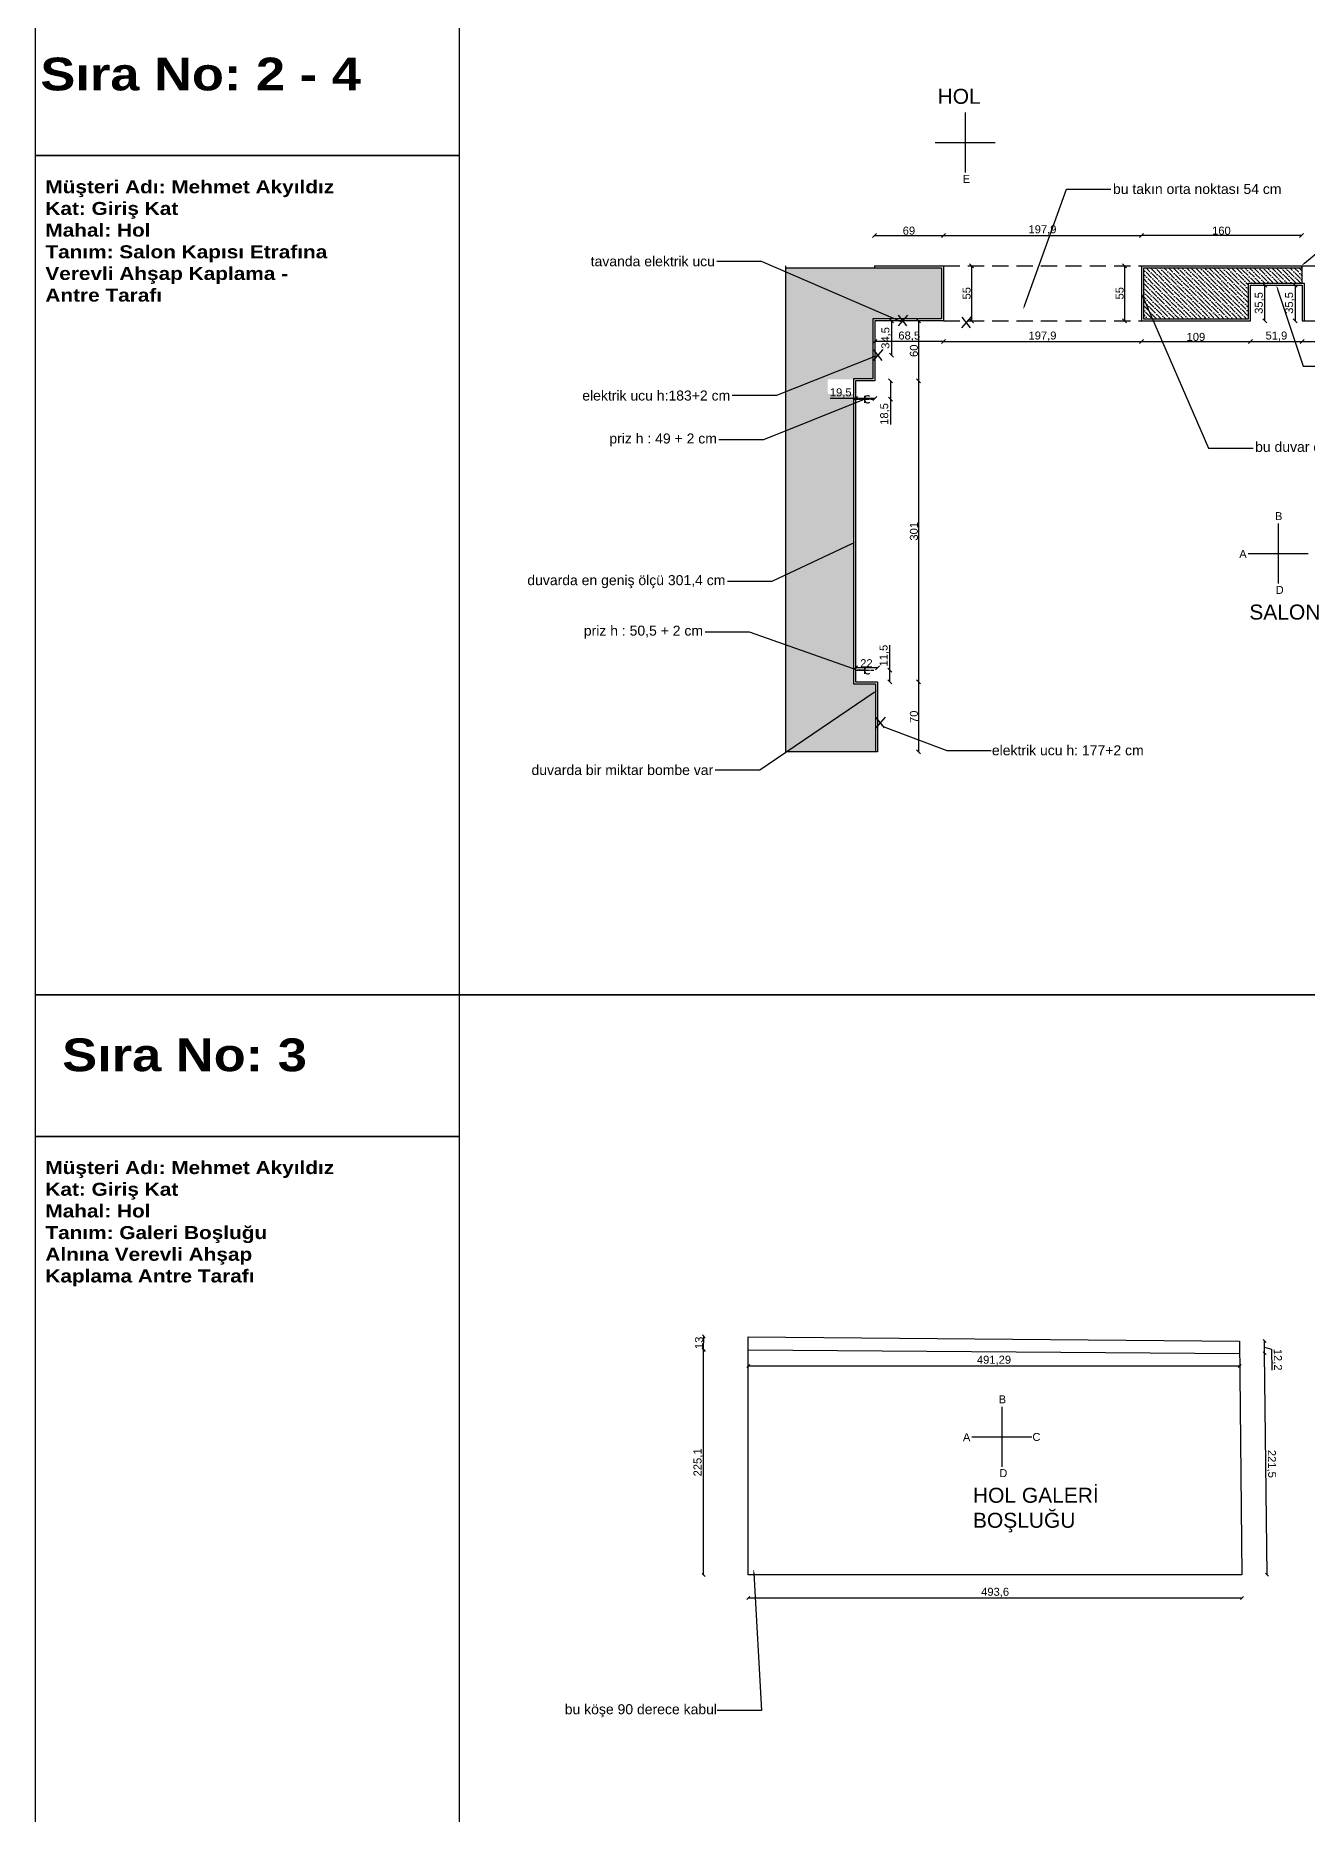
# Model space of a CAD drawing. Header units: millimetres. Extents: x -1860 to 15304, y 307 to 22353.
# Drawn here: x 3092 to 4364, y 18120 to 19899 of the extents above; entities that cross this region are included whole.
import ezdxf
from ezdxf import colors
from ezdxf.entities.mleader import LeaderData, LeaderLine
from ezdxf.math import Vec2, Vec3

# ---------------------------------------------------------------- set-up
doc = ezdxf.new("R2010")
doc.units = ezdxf.units.MM
doc.linetypes.add('( Hidden )', pattern=[0.375, 0.25, -0.125])
doc.linetypes.add('CENTER', pattern=[50.8, 31.75, -6.35, 6.35, -6.35])
doc.layers.add('0_Toner_Axis', color=8, linetype='CENTER')
doc.layers.add('5_Toner_Electrical', color=133, linetype='Continuous')
doc.layers.add('çerçeve', color=40, linetype='Continuous', lineweight=40)
doc.styles.get("Standard").update_dxf_attribs({"font": 'arial.ttf'})
doc.dimstyles.new('ISO-25', dxfattribs={"dimtxt": 8, "dimasz": 3, "dimexe": 1.25, "dimexo": 0.625, "dimtad": 1, "dimtxsty": 'Standard', "dimblk": 'OBLIQUE', "dimcen": 2.5, "dimse1": 1, "dimse2": 1, "dimadec": 0, "dimazin": 0, "dimtfac": 1, "dimtmove": 0, "dimatfit": 3, "dimldrblk": 'OBLIQUE', "dimfxl": 1, "dimarcsym": 0})

# ---------------------------------------------------------------- blocks, each defined once
blk = doc.blocks.new('_Oblique')
at = {"color": 0, "linetype": 'ByBlock', "lineweight": -2}
blk.add_line((-0.5, -0.5), (0.5, 0.5), dxfattribs=at)
blk = doc.blocks.new('*D260')
at = {"color": 0, "lineweight": -2, "transparency": 16777216}
blk.add_line((4298.3, 18336.6), (3804.7, 18336.6), dxfattribs=at)
at = {"layer": 'Defpoints', "color": 0, "transparency": 16777216}
for p in [(3804.7, 18359.6), (4298.3, 18359.6), (3804.7, 18336.6)]:
    blk.add_point(p, dxfattribs=at)
at = {"color": 0, "lineweight": -2, "transparency": 16777216, "xscale": 3, "yscale": 3, "zscale": 3, "rotation": 180}
blk.add_blockref('_Oblique', (3804.7, 18336.6), dxfattribs=at)
at = {"color": 0, "lineweight": -2, "transparency": 16777216, "xscale": 3, "yscale": 3, "zscale": 3}
blk.add_blockref('_Oblique', (4298.3, 18336.6), dxfattribs=at)
at = {"color": 0, "transparency": 16777216, "insert": (4051.5, 18342.1), "char_height": 8, "attachment_point": 5}
blk.add_mtext('493,6', dxfattribs=at)
blk = doc.blocks.new('*D144')
at = {"color": 0, "lineweight": -2, "transparency": 16777216}
blk.add_line((3760.1, 18359.6), (3760.1, 18584.7), dxfattribs=at)
at = {"layer": 'Defpoints', "color": 0, "transparency": 16777216}
for p in [(3760.1, 18584.7), (3804.7, 18584.7), (3804.7, 18359.6)]:
    blk.add_point(p, dxfattribs=at)
at = {"color": 0, "lineweight": -2, "transparency": 16777216, "xscale": 3, "yscale": 3, "zscale": 3}
for p, rotation in [((3760.1, 18584.7), 90), ((3760.1, 18359.6), 270)]:
    blk.add_blockref('_Oblique', p, dxfattribs=dict(at, rotation=rotation))
at = {"color": 0, "transparency": 16777216, "insert": (3754.7, 18472.2), "char_height": 8, "attachment_point": 5, "rotation": 90}
blk.add_mtext('225,1', dxfattribs=at)
blk = doc.blocks.new('*D261')
at = {"color": 0, "lineweight": -2, "transparency": 16777216}
blk.add_line((3760.1, 18585.1), (3760.3, 18598.1), dxfattribs=at)
at = {"layer": 'Defpoints', "color": 0, "transparency": 16777216}
for p in [(3760.3, 18598.1), (3804.8, 18597.7), (3804.7, 18584.7)]:
    blk.add_point(p, dxfattribs=at)
at = {"color": 0, "lineweight": -2, "transparency": 16777216, "xscale": 3, "yscale": 3, "zscale": 3}
for p, rotation in [((3760.1, 18585.1), 269.485456173375), ((3760.3, 18598.1), 89.48545617337497)]:
    blk.add_blockref('_Oblique', p, dxfattribs=dict(at, rotation=rotation))
at = {"color": 0, "transparency": 16777216, "insert": (3755.5, 18591.7), "char_height": 8, "attachment_point": 5, "rotation": 89.4855}
blk.add_mtext('13', dxfattribs=at)
blk = doc.blocks.new('*D262')
at = {"color": 0, "lineweight": -2, "transparency": 16777216}
blk.add_line((4323.4, 18359.9), (4321, 18581.4), dxfattribs=at)
at = {"layer": 'Defpoints', "color": 0, "transparency": 16777216}
for p in [(4296, 18581.1), (4321, 18581.4), (4298.3, 18359.6)]:
    blk.add_point(p, dxfattribs=at)
at = {"color": 0, "lineweight": -2, "transparency": 16777216, "xscale": 3, "yscale": 3, "zscale": 3}
for p, rotation in [((4321, 18581.4), 90.59839049785244), ((4323.4, 18359.9), 270.5983904978524)]:
    blk.add_blockref('_Oblique', p, dxfattribs=dict(at, rotation=rotation))
at = {"color": 0, "transparency": 16777216, "insert": (4327.6, 18470.7), "char_height": 8, "attachment_point": 5, "rotation": 270.5984}
blk.add_mtext('221,5', dxfattribs=at)
blk = doc.blocks.new('*D263')
at = {"color": 0, "lineweight": -2, "transparency": 16777216}
for p, q in [((4321, 18581.4), (4320.9, 18593.6)), ((4321, 18587.5), (4328, 18585.5)), ((4328, 18585.5), (4328.2, 18564.3))]:
    blk.add_line(p, q, dxfattribs=at)
at = {"layer": 'Defpoints', "color": 0, "transparency": 16777216}
for p in [(4295.9, 18593.3), (4320.9, 18593.6), (4296, 18581.1)]:
    blk.add_point(p, dxfattribs=at)
at = {"color": 0, "lineweight": -2, "transparency": 16777216, "xscale": 3, "yscale": 3, "zscale": 3}
for p, rotation in [((4320.9, 18593.6), 90.59839049784946), ((4321, 18581.4), 270.5983904978495)]:
    blk.add_blockref('_Oblique', p, dxfattribs=dict(at, rotation=rotation))
at = {"color": 0, "transparency": 16777216, "insert": (4333.5, 18574.9), "char_height": 8, "attachment_point": 5, "rotation": 270.5984}
blk.add_mtext('12,2', dxfattribs=at)
blk = doc.blocks.new('*D89')
at = {"color": 1, "lineweight": -2, "transparency": 16777216}
blk.add_line((7272.3, 10343.4), (7341.3, 10343.4), dxfattribs=at)
at = {"layer": 'Defpoints', "color": 0, "transparency": 16777216}
for p in [(7341.3, 10343.4), (7272.3, 10313.1), (7341.3, 10313.1)]:
    blk.add_point(p, dxfattribs=at)
at = {"color": 1, "lineweight": -2, "transparency": 16777216, "xscale": 4, "yscale": 4, "zscale": 4, "rotation": 180}
blk.add_blockref('_Oblique', (7272.3, 10343.4), dxfattribs=at)
at = {"color": 1, "lineweight": -2, "transparency": 16777216, "xscale": 4, "yscale": 4, "zscale": 4}
blk.add_blockref('_Oblique', (7341.3, 10343.4), dxfattribs=at)
at = {"color": 1, "transparency": 16777216, "insert": (7306.8, 10348.1), "char_height": 8, "attachment_point": 5}
blk.add_mtext('69', dxfattribs=at)
blk = doc.blocks.new('*D90')
at = {"color": 1, "lineweight": -2, "transparency": 16777216}
blk.add_line((7369.2, 10313.1), (7369.2, 10258.1), dxfattribs=at)
at = {"layer": 'Defpoints', "color": 0, "transparency": 16777216}
for p in [(7341.3, 10313.1), (7341.3, 10258.1), (7369.2, 10258.1)]:
    blk.add_point(p, dxfattribs=at)
at = {"color": 1, "lineweight": -2, "transparency": 16777216, "xscale": 4, "yscale": 4, "zscale": 4}
for p, rotation in [((7369.2, 10313.1), 90), ((7369.2, 10258.1), 270)]:
    blk.add_blockref('_Oblique', p, dxfattribs=dict(at, rotation=rotation))
at = {"color": 1, "transparency": 16777216, "insert": (7364.5, 10285.6), "char_height": 8, "attachment_point": 5, "rotation": 90}
blk.add_mtext('55', dxfattribs=at)
blk = doc.blocks.new('*D91')
at = {"color": 1, "lineweight": -2, "transparency": 16777216}
blk.add_line((7341.3, 10237.2), (7272.8, 10237.2), dxfattribs=at)
at = {"layer": 'Defpoints', "color": 0, "transparency": 16777216}
for p in [(7272.8, 10258.1), (7341.3, 10258.1), (7272.8, 10237.2)]:
    blk.add_point(p, dxfattribs=at)
at = {"color": 1, "lineweight": -2, "transparency": 16777216, "xscale": 4, "yscale": 4, "zscale": 4, "rotation": 180}
blk.add_blockref('_Oblique', (7272.8, 10237.2), dxfattribs=at)
at = {"color": 1, "lineweight": -2, "transparency": 16777216, "xscale": 4, "yscale": 4, "zscale": 4}
blk.add_blockref('_Oblique', (7341.3, 10237.2), dxfattribs=at)
at = {"color": 1, "transparency": 16777216, "insert": (7307.1, 10242.6), "char_height": 8, "attachment_point": 5}
blk.add_mtext('68,5', dxfattribs=at)
blk = doc.blocks.new('*D92')
at = {"color": 1, "lineweight": -2, "transparency": 16777216}
blk.add_line((7316.5, 10258.1), (7316.5, 10198.1), dxfattribs=at)
at = {"layer": 'Defpoints', "color": 0, "transparency": 16777216}
for p in [(7295.1, 10258.1), (7272.8, 10198.1), (7316.5, 10198.1)]:
    blk.add_point(p, dxfattribs=at)
at = {"color": 1, "lineweight": -2, "transparency": 16777216, "xscale": 4, "yscale": 4, "zscale": 4}
for p, rotation in [((7316.5, 10258.1), 90), ((7316.5, 10198.1), 270)]:
    blk.add_blockref('_Oblique', p, dxfattribs=dict(at, rotation=rotation))
at = {"color": 1, "transparency": 16777216, "insert": (7311.8, 10228.1), "char_height": 8, "attachment_point": 5, "rotation": 90}
blk.add_mtext('60', dxfattribs=at)
blk = doc.blocks.new('*D93')
at = {"color": 1, "lineweight": -2, "transparency": 16777216}
for p, q in [((7253.3, 10180.4), (7228, 10180.4)), ((7272.8, 10180.4), (7253.3, 10180.4))]:
    blk.add_line(p, q, dxfattribs=at)
at = {"layer": 'Defpoints', "color": 0, "transparency": 16777216}
for p in [(7272.8, 10214.6), (7253.3, 10198.1), (7253.3, 10180.4)]:
    blk.add_point(p, dxfattribs=at)
at = {"color": 1, "lineweight": -2, "transparency": 16777216, "xscale": 4, "yscale": 4, "zscale": 4, "rotation": 180}
blk.add_blockref('_Oblique', (7253.3, 10180.4), dxfattribs=at)
at = {"color": 1, "lineweight": -2, "transparency": 16777216, "xscale": 4, "yscale": 4, "zscale": 4}
blk.add_blockref('_Oblique', (7272.8, 10180.4), dxfattribs=at)
at = {"color": 1, "transparency": 16777216, "insert": (7238.6, 10185.8), "char_height": 8, "attachment_point": 5}
blk.add_mtext('19,5', dxfattribs=at)
blk = doc.blocks.new('*D94')
at = {"color": 1, "lineweight": -2, "transparency": 16777216}
blk.add_line((7316.5, 10198.1), (7316.5, 9897.1), dxfattribs=at)
at = {"layer": 'Defpoints', "color": 0, "transparency": 16777216}
for p in [(7275.6, 10198.1), (7253.3, 9897.1), (7316.5, 9897.1)]:
    blk.add_point(p, dxfattribs=at)
at = {"color": 1, "lineweight": -2, "transparency": 16777216, "xscale": 4, "yscale": 4, "zscale": 4}
for p, rotation in [((7316.5, 10198.1), 90), ((7316.5, 9897.1), 270)]:
    blk.add_blockref('_Oblique', p, dxfattribs=dict(at, rotation=rotation))
at = {"color": 1, "transparency": 16777216, "insert": (7311.8, 10047.6), "char_height": 8, "attachment_point": 5, "rotation": 90}
blk.add_mtext('301', dxfattribs=at)
blk = doc.blocks.new('*D95')
at = {"color": 1, "lineweight": -2, "transparency": 16777216}
blk.add_line((7275.3, 9911.1), (7253.3, 9911.1), dxfattribs=at)
at = {"layer": 'Defpoints', "color": 0, "transparency": 16777216}
for p in [(7253.3, 9911.1), (7253.3, 9897.1), (7275.3, 9897.1)]:
    blk.add_point(p, dxfattribs=at)
at = {"color": 1, "lineweight": -2, "transparency": 16777216, "xscale": 4, "yscale": 4, "zscale": 4, "rotation": 180}
blk.add_blockref('_Oblique', (7253.3, 9911.1), dxfattribs=at)
at = {"color": 1, "lineweight": -2, "transparency": 16777216, "xscale": 4, "yscale": 4, "zscale": 4}
blk.add_blockref('_Oblique', (7275.3, 9911.1), dxfattribs=at)
at = {"color": 1, "transparency": 16777216, "insert": (7264.3, 9915.7), "char_height": 8, "attachment_point": 5}
blk.add_mtext('22', dxfattribs=at)
blk = doc.blocks.new('*D96')
at = {"color": 1, "lineweight": -2, "transparency": 16777216}
blk.add_line((7316.5, 9897.1), (7316.5, 9827.1), dxfattribs=at)
at = {"layer": 'Defpoints', "color": 0, "transparency": 16777216}
for p in [(7297.6, 9897.1), (7275.3, 9827.1), (7316.5, 9827.1)]:
    blk.add_point(p, dxfattribs=at)
at = {"color": 1, "lineweight": -2, "transparency": 16777216, "xscale": 4, "yscale": 4, "zscale": 4}
for p, rotation in [((7316.5, 9897.1), 90), ((7316.5, 9827.1), 270)]:
    blk.add_blockref('_Oblique', p, dxfattribs=dict(at, rotation=rotation))
at = {"color": 1, "transparency": 16777216, "insert": (7311.8, 9862.1), "char_height": 8, "attachment_point": 5, "rotation": 90}
blk.add_mtext('70', dxfattribs=at)
blk = doc.blocks.new('*D74')
at = {"color": 1, "lineweight": -2, "transparency": 16777216}
blk.add_line((7699.2, 10343.4), (7539.2, 10343.4), dxfattribs=at)
at = {"layer": 'Defpoints', "color": 0, "transparency": 16777216}
for p in [(7539.2, 10343.4), (7539.2, 10309.3), (7699.2, 10309.3)]:
    blk.add_point(p, dxfattribs=at)
at = {"color": 1, "lineweight": -2, "transparency": 16777216, "xscale": 4, "yscale": 4, "zscale": 4, "rotation": 180}
blk.add_blockref('_Oblique', (7539.2, 10343.4), dxfattribs=at)
at = {"color": 1, "lineweight": -2, "transparency": 16777216, "xscale": 4, "yscale": 4, "zscale": 4}
blk.add_blockref('_Oblique', (7699.2, 10343.4), dxfattribs=at)
at = {"color": 1, "transparency": 16777216, "insert": (7619.2, 10348.1), "char_height": 8, "attachment_point": 5}
blk.add_mtext('160', dxfattribs=at)
blk = doc.blocks.new('*D97')
at = {"color": 1, "lineweight": -2, "transparency": 16777216}
blk.add_line((7522.2, 10313.1), (7522.2, 10258.1), dxfattribs=at)
at = {"layer": 'Defpoints', "color": 0, "transparency": 16777216}
for p in [(7539.2, 10313.1), (7522.2, 10258.1), (7539.2, 10258.1)]:
    blk.add_point(p, dxfattribs=at)
at = {"color": 1, "lineweight": -2, "transparency": 16777216, "xscale": 4, "yscale": 4, "zscale": 4}
for p, rotation in [((7522.2, 10313.1), 90), ((7522.2, 10258.1), 270)]:
    blk.add_blockref('_Oblique', p, dxfattribs=dict(at, rotation=rotation))
at = {"color": 1, "transparency": 16777216, "insert": (7517.5, 10285.6), "char_height": 8, "attachment_point": 5, "rotation": 90}
blk.add_mtext('55', dxfattribs=at)
blk = doc.blocks.new('*D75')
at = {"color": 1, "lineweight": -2, "transparency": 16777216}
blk.add_line((7539.2, 10237.2), (7648.2, 10237.2), dxfattribs=at)
at = {"layer": 'Defpoints', "color": 0, "transparency": 16777216}
for p in [(7539.2, 10283.8), (7648.2, 10283.8), (7648.2, 10237.2)]:
    blk.add_point(p, dxfattribs=at)
at = {"color": 1, "lineweight": -2, "transparency": 16777216, "xscale": 4, "yscale": 4, "zscale": 4, "rotation": 180}
blk.add_blockref('_Oblique', (7539.2, 10237.2), dxfattribs=at)
at = {"color": 1, "lineweight": -2, "transparency": 16777216, "xscale": 4, "yscale": 4, "zscale": 4}
blk.add_blockref('_Oblique', (7648.2, 10237.2), dxfattribs=at)
at = {"color": 1, "transparency": 16777216, "insert": (7593.7, 10241.9), "char_height": 8, "attachment_point": 5}
blk.add_mtext('109', dxfattribs=at)
blk = doc.blocks.new('*D98')
at = {"color": 1, "lineweight": -2, "transparency": 16777216}
blk.add_line((7662.7, 10258.1), (7662.7, 10293.6), dxfattribs=at)
at = {"layer": 'Defpoints', "color": 0, "transparency": 16777216}
for p in [(7648.2, 10293.6), (7662.7, 10293.6), (7648.2, 10258.1)]:
    blk.add_point(p, dxfattribs=at)
at = {"color": 1, "lineweight": -2, "transparency": 16777216, "xscale": 4, "yscale": 4, "zscale": 4}
for p, rotation in [((7662.7, 10293.6), 90), ((7662.7, 10258.1), 270)]:
    blk.add_blockref('_Oblique', p, dxfattribs=dict(at, rotation=rotation))
at = {"color": 1, "transparency": 16777216, "insert": (7657.3, 10275.9), "char_height": 8, "attachment_point": 5, "rotation": 90}
blk.add_mtext('35,5', dxfattribs=at)
blk = doc.blocks.new('*D76')
at = {"color": 1, "lineweight": -2, "transparency": 16777216}
blk.add_line((7648.2, 10237.2), (7700.1, 10237.2), dxfattribs=at)
at = {"layer": 'Defpoints', "color": 0, "transparency": 16777216}
for p in [(7648.2, 10265.7), (7700.1, 10265.7), (7700.1, 10237.2)]:
    blk.add_point(p, dxfattribs=at)
at = {"color": 1, "lineweight": -2, "transparency": 16777216, "xscale": 4, "yscale": 4, "zscale": 4, "rotation": 180}
blk.add_blockref('_Oblique', (7648.2, 10237.2), dxfattribs=at)
at = {"color": 1, "lineweight": -2, "transparency": 16777216, "xscale": 4, "yscale": 4, "zscale": 4}
blk.add_blockref('_Oblique', (7700.1, 10237.2), dxfattribs=at)
at = {"color": 1, "transparency": 16777216, "insert": (7674.2, 10242.6), "char_height": 8, "attachment_point": 5}
blk.add_mtext('51,9', dxfattribs=at)
blk = doc.blocks.new('*D99')
at = {"color": 1, "lineweight": -2, "transparency": 16777216}
blk.add_line((7693, 10293.6), (7693, 10258.1), dxfattribs=at)
at = {"layer": 'Defpoints', "color": 0, "transparency": 16777216}
for p in [(7700.1, 10293.6), (7693, 10258.1), (7700.1, 10258.1)]:
    blk.add_point(p, dxfattribs=at)
at = {"color": 1, "lineweight": -2, "transparency": 16777216, "xscale": 4, "yscale": 4, "zscale": 4}
for p, rotation in [((7693, 10293.6), 90), ((7693, 10258.1), 270)]:
    blk.add_blockref('_Oblique', p, dxfattribs=dict(at, rotation=rotation))
at = {"color": 1, "transparency": 16777216, "insert": (7687.6, 10275.9), "char_height": 8, "attachment_point": 5, "rotation": 90}
blk.add_mtext('35,5', dxfattribs=at)
blk = doc.blocks.new('*D77')
at = {"color": 1, "lineweight": -2, "transparency": 16777216}
blk.add_line((7700.1, 10237.2), (8005.4, 10237.2), dxfattribs=at)
at = {"layer": 'Defpoints', "color": 0, "transparency": 16777216}
for p in [(7700.1, 10283.8), (8005.4, 10283.8), (8005.4, 10237.2)]:
    blk.add_point(p, dxfattribs=at)
at = {"color": 1, "lineweight": -2, "transparency": 16777216, "xscale": 4, "yscale": 4, "zscale": 4, "rotation": 180}
blk.add_blockref('_Oblique', (7700.1, 10237.2), dxfattribs=at)
at = {"color": 1, "lineweight": -2, "transparency": 16777216, "xscale": 4, "yscale": 4, "zscale": 4}
blk.add_blockref('_Oblique', (8005.4, 10237.2), dxfattribs=at)
at = {"color": 1, "transparency": 16777216, "insert": (7852.8, 10242.6), "char_height": 8, "attachment_point": 5}
blk.add_mtext('305,3', dxfattribs=at)
blk = doc.blocks.new('*D85')
at = {"color": 1, "lineweight": -2, "transparency": 16777216}
blk.add_line((7341.3, 10237.2), (7539.2, 10237.2), dxfattribs=at)
at = {"layer": 'Defpoints', "color": 0, "transparency": 16777216}
for p in [(7341.3, 10260.1), (7539.2, 10260.1), (7539.2, 10237.2)]:
    blk.add_point(p, dxfattribs=at)
at = {"color": 1, "lineweight": -2, "transparency": 16777216, "xscale": 4, "yscale": 4, "zscale": 4, "rotation": 180}
blk.add_blockref('_Oblique', (7341.3, 10237.2), dxfattribs=at)
at = {"color": 1, "lineweight": -2, "transparency": 16777216, "xscale": 4, "yscale": 4, "zscale": 4}
blk.add_blockref('_Oblique', (7539.2, 10237.2), dxfattribs=at)
at = {"color": 1, "transparency": 16777216, "insert": (7440.3, 10242.6), "char_height": 8, "attachment_point": 5}
blk.add_mtext('197,9', dxfattribs=at)
blk = doc.blocks.new('*D86')
at = {"color": 1, "lineweight": -2, "transparency": 16777216}
blk.add_line((7341.3, 10343.4), (7539.2, 10343.4), dxfattribs=at)
at = {"layer": 'Defpoints', "color": 0, "transparency": 16777216}
for p in [(7539.2, 10343.4), (7341.3, 10313.1), (7539.2, 10313.1)]:
    blk.add_point(p, dxfattribs=at)
at = {"color": 1, "lineweight": -2, "transparency": 16777216, "xscale": 4, "yscale": 4, "zscale": 4, "rotation": 180}
blk.add_blockref('_Oblique', (7341.3, 10343.4), dxfattribs=at)
at = {"color": 1, "lineweight": -2, "transparency": 16777216, "xscale": 4, "yscale": 4, "zscale": 4}
blk.add_blockref('_Oblique', (7539.2, 10343.4), dxfattribs=at)
at = {"color": 1, "transparency": 16777216, "insert": (7440.3, 10348.8), "char_height": 8, "attachment_point": 5}
blk.add_mtext('197,9', dxfattribs=at)
blk = doc.blocks.new('*D79')
at = {"color": 1, "lineweight": -2, "transparency": 16777216}
for p, q in [((7287.6, 9908.6), (7287.6, 9933.9)), ((7287.6, 9897.1), (7287.6, 9908.6))]:
    blk.add_line(p, q, dxfattribs=at)
at = {"layer": 'Defpoints', "color": 0, "transparency": 16777216}
for p in [(7253.3, 9908.6), (7287.6, 9908.6), (7253.3, 9897.1)]:
    blk.add_point(p, dxfattribs=at)
at = {"color": 1, "lineweight": -2, "transparency": 16777216, "xscale": 4, "yscale": 4, "zscale": 4}
for p, rotation in [((7287.6, 9908.6), 90), ((7287.6, 9897.1), 270)]:
    blk.add_blockref('_Oblique', p, dxfattribs=dict(at, rotation=rotation))
at = {"color": 1, "transparency": 16777216, "insert": (7282.2, 9923.3), "char_height": 8, "attachment_point": 5, "rotation": 90}
blk.add_mtext('11,5', dxfattribs=at)
blk = doc.blocks.new('*D80')
at = {"color": 1, "lineweight": -2, "transparency": 16777216}
for p, q in [((7288.3, 10198.1), (7288.3, 10179.6)), ((7288.3, 10179.6), (7288.3, 10154.3))]:
    blk.add_line(p, q, dxfattribs=at)
at = {"layer": 'Defpoints', "color": 0, "transparency": 16777216}
for p in [(7253.3, 10198.1), (7253.3, 10179.6), (7288.3, 10179.6)]:
    blk.add_point(p, dxfattribs=at)
at = {"color": 1, "lineweight": -2, "transparency": 16777216, "xscale": 4, "yscale": 4, "zscale": 4}
for p, rotation in [((7288.3, 10198.1), 90), ((7288.3, 10179.6), 270)]:
    blk.add_blockref('_Oblique', p, dxfattribs=dict(at, rotation=rotation))
at = {"color": 1, "transparency": 16777216, "insert": (7282.8, 10164.9), "char_height": 8, "attachment_point": 5, "rotation": 90}
blk.add_mtext('18,5', dxfattribs=at)
blk = doc.blocks.new('A$C250070FD')
at = {"color": 244, "true_color": 0x991b1e}
for p, q in [((7.8, 8.8), (-1.7, -2)), ((-1.5, 8.6), (6.8, -2))]:
    blk.add_line(p, q, dxfattribs=at)
blk = doc.blocks.new('*D81')
at = {"color": 1, "lineweight": -2, "transparency": 16777216}
blk.add_line((7289.4, 10258.1), (7289.4, 10223.6), dxfattribs=at)
at = {"layer": 'Defpoints', "color": 0, "transparency": 16777216}
for p in [(7272.8, 10258.1), (7275.5, 10223.6), (7289.4, 10223.6)]:
    blk.add_point(p, dxfattribs=at)
at = {"color": 1, "lineweight": -2, "transparency": 16777216, "xscale": 4, "yscale": 4, "zscale": 4}
for p, rotation in [((7289.4, 10258.1), 90), ((7289.4, 10223.6), 270)]:
    blk.add_blockref('_Oblique', p, dxfattribs=dict(at, rotation=rotation))
at = {"color": 1, "transparency": 16777216, "insert": (7284, 10240.9), "char_height": 8, "attachment_point": 5, "rotation": 90}
blk.add_mtext('34,5', dxfattribs=at)
blk = doc.blocks.new('A$C5399117F')
at = {"layer": '0_Toner_Axis', "ltscale": 0.1}
blk.add_lwpolyline([(3.5, 18.8), (3.5, 0)], dxfattribs=at)
at = {"layer": '5_Toner_Electrical'}
for p, q in [((7, 9.9), (0, 9.9)), ((3.5, 9.9), (3.5, 16.9))]:
    blk.add_line(p, q, dxfattribs=at)
blk.add_arc((3.5, 6.4), 3.53, 326.7114, 213.2886, dxfattribs=at)
blk = doc.blocks.new('*D456')
at = {"color": 0, "lineweight": -2, "transparency": 16777216}
blk.add_line((3804.7, 18568.7), (4296, 18568.7), dxfattribs=at)
at = {"layer": 'Defpoints', "color": 0, "transparency": 16777216}
for p in [(3804.7, 18584.7), (4296, 18581.1), (4296, 18568.7)]:
    blk.add_point(p, dxfattribs=at)
at = {"color": 0, "lineweight": -2, "transparency": 16777216, "xscale": 3, "yscale": 3, "zscale": 3, "rotation": 180}
blk.add_blockref('_Oblique', (3804.7, 18568.7), dxfattribs=at)
at = {"color": 0, "lineweight": -2, "transparency": 16777216, "xscale": 3, "yscale": 3, "zscale": 3}
blk.add_blockref('_Oblique', (4296, 18568.7), dxfattribs=at)
at = {"color": 0, "transparency": 16777216, "insert": (4050.4, 18574.1), "char_height": 8, "attachment_point": 5}
blk.add_mtext('491,29', dxfattribs=at)
blk = doc.blocks.new('salon')
at = {"true_color": 0x636466, "transparency": 33554687}
h = blk.add_hatch(dxfattribs=at)
h.set_pattern_fill('ANSI36', color=251, angle=270)
h.set_pattern_definition([(315, (159.5013, 906.8567), (6.1739261, -1.683798), [7.9375, -1.5875, 0, -1.5875])])
h.paths.add_polyline_path([(7183.313, 9827.105), (7183.313, 10097.235), (7213.257, 10097.235), (7251.313, 10050.084), (7251.313, 9895.105), (7273.313, 9895.105), (7273.313, 9827.105)])
h.paths.add_polyline_path([(7251.313, 10200.105), (7270.813, 10200.105), (7270.813, 10260.105), (7339.313, 10260.105), (7339.313, 10311.105), (7183.313, 10311.105), (7183.313, 10097.235), (7213.257, 10097.235), (7251.313, 10050.084)])
h.paths.add_polyline_path([(7225.768, 10184.763), (7251.52, 10184.763), (7251.135, 10199.396), (7225.383, 10199.396)], flags=16)
h = blk.add_hatch(dxfattribs=at)
h.set_pattern_fill('ANSI36', color=251, angle=270)
h.set_pattern_definition([(315, (-85.1208, 4853.13), (6.1739261, -1.683798), [7.9375, -1.5875, 0, -1.5875])])
h.paths.add_polyline_path([(7646.213, 10295.605), (7699.551, 10295.605), (7699.551, 10311.105), (7541.213, 10311.105), (7541.213, 10280.994), (7550.272, 10260.105), (7646.213, 10260.105)])
h.paths.add_polyline_path([(7541.213, 10280.994), (7541.213, 10260.105), (7550.272, 10260.105)], flags=17)
for p, q in [((7362.996, 10466.361), (7362.996, 10406.361)), ((7332.996, 10436.361), (7392.996, 10436.361)), ((7183.313, 10313.105), (7183.313, 9827.105)), ((7183.313, 10311.105), (7339.313, 10311.105)), ((7272.313, 10313.105), (7341.313, 10313.105)), ((7272.313, 10313.105), (7272.313, 10311.105)), ((7339.313, 10311.105), (7339.313, 10260.105)), ((7341.313, 10313.105), (7341.313, 10258.105)), ((7539.213, 10313.105), (7539.213, 10258.105)), ((7539.213, 10313.105), (7699.213, 10313.105)), ((7541.213, 10311.105), (7541.213, 10260.105)), ((7541.213, 10311.105), (7699.213, 10311.105)), ((7699.213, 10313.105), (7699.213, 10311.105)), ((7699.551, 10313.105), (7699.551, 10295.605)), ((7699.551, 10313.105), (8122.503, 10313.105)), ((7646.213, 10260.105), (7646.213, 10295.605)), ((7646.213, 10295.605), (7702.113, 10295.605)), ((7648.213, 10258.105), (7648.213, 10293.605)), ((7648.213, 10293.605), (7700.113, 10293.605)), ((7700.113, 10293.605), (7700.113, 10258.105)), ((7702.113, 10295.605), (7702.113, 10258.105)), ((7339.313, 10260.105), (7270.813, 10260.105)), ((7270.813, 10260.105), (7270.813, 10200.105)), ((7341.313, 10258.105), (7272.813, 10258.105)), ((7272.813, 10258.105), (7272.813, 10198.105)), ((7539.213, 10258.105), (7648.213, 10258.105)), ((7541.213, 10260.105), (7646.213, 10260.105)), ((7700.113, 10258.105), (8005.413, 10258.105)), ((7270.813, 10200.105), (7251.313, 10200.105)), ((7251.313, 10200.105), (7251.313, 9895.105)), ((7272.813, 10198.105), (7253.313, 10198.105)), ((7253.313, 10198.105), (7253.313, 9897.105)), ((7675.862, 10055.352), (7675.862, 9995.352)), ((7645.862, 10025.352), (7705.862, 10025.352)), ((7251.313, 9895.105), (7273.313, 9895.105)), ((7253.313, 9897.105), (7275.313, 9897.105)), ((7273.313, 9895.105), (7273.313, 9827.105)), ((7275.313, 9897.105), (7275.313, 9827.105)), ((7275.313, 9827.105), (7183.313, 9827.105))]:
    blk.add_line(p, q)
at = {"linetype": '( Hidden )', "ltscale": 65}
for p, q in [((7341.313, 10313.105), (7539.213, 10313.105)), ((7341.313, 10258.105), (7539.213, 10258.105))]:
    blk.add_line(p, q, dxfattribs=at)
at = {"color": 219, "true_color": 0x642165}
for p in [(7297.671, 10254.955), (7361.173, 10253.122), (7272.775, 10220.455), (7275.35, 9852.955)]:
    blk.add_blockref('A$C250070FD', p, dxfattribs=at)
at = {"rotation": 90}
for p in [(7272.159, 10176.077), (7272.159, 9905.077)]:
    blk.add_blockref('A$C5399117F', p, dxfattribs=at)
at = {"color": 1, "attachment_point": 1}
for s, insert, char_height, width in [('HOL', (7335.47, 10489.986), 15, 172.09561), ('E', (7360.529, 10403.987), 8, 7.00485), ('B', (7672.75, 10066.763), 8, 7.00485), ('A', (7637.04, 10028.903), 8, 7.00485), ('D', (7673.395, 9992.978), 8, 7.00485), ('SALON', (7647.109, 9974.346), 15, 172.09561)]:
    blk.add_mtext(s, dxfattribs=dict(at, insert=insert, char_height=char_height, width=width))
for base, p1, p2, picture, middle in [((7341.313, 10343.415), (7272.313, 10313.105), (7341.313, 10313.105), '*D89', (7306.813, 10348.125)), ((7539.213, 10343.415), (7341.313, 10313.105), (7539.213, 10313.105), '*D86', (7440.263, 10348.848)), ((7539.213, 10343.415), (7699.213, 10309.295), (7539.213, 10309.295), '*D74', (7619.213, 10348.125)), ((7648.213, 10237.2), (7539.213, 10283.817), (7648.213, 10283.817), '*D75', (7593.713, 10241.909)), ((8005.413, 10237.2), (7700.113, 10283.817), (8005.413, 10283.817), '*D77', (7852.763, 10242.633)), ((7700.113, 10237.2), (7648.213, 10265.716), (7700.113, 10265.716), '*D76', (7674.163, 10242.633)), ((7272.813, 10237.2), (7341.313, 10258.105), (7272.813, 10258.105), '*D91', (7307.063, 10242.633)), ((7539.213, 10237.2), (7341.313, 10260.105), (7539.213, 10260.105), '*D85', (7440.263, 10242.633)), ((7253.313, 10180.368), (7272.813, 10214.571), (7253.313, 10198.105), '*D93', (7238.644, 10185.8)), ((7253.313, 9911.102), (7275.313, 9897.105), (7253.313, 9897.105), '*D95', (7264.313, 9915.743))]:
    dim = blk.add_linear_dim(base=base, p1=p1, p2=p2, dimstyle='ISO-25')
    dim.commit()
    dim.dimension.update_dxf_attribs({"geometry": picture, "text_midpoint": middle})
for base, p1, p2, picture, middle in [((7369.181, 10258.105), (7341.313, 10313.105), (7341.313, 10258.105), '*D90', (7364.488, 10285.605)), ((7522.232, 10258.105), (7539.213, 10313.105), (7539.213, 10258.105), '*D97', (7517.539, 10285.605)), ((7662.699, 10293.605), (7648.213, 10258.105), (7648.213, 10293.605), '*D98', (7657.267, 10275.855)), ((7693.026, 10258.105), (7700.113, 10293.605), (7700.113, 10258.105), '*D99', (7687.594, 10275.855)), ((7316.538, 10198.105), (7295.129, 10258.105), (7272.813, 10198.105), '*D92', (7311.828, 10228.105)), ((7289.429, 10223.605), (7272.813, 10258.105), (7275.495, 10223.605), '*D81', (7283.997, 10240.855)), ((7316.538, 9897.105), (7275.629, 10198.105), (7253.313, 9897.105), '*D94', (7311.826, 10047.605)), ((7288.275, 10179.605), (7253.313, 10198.105), (7253.313, 10179.605), '*D80', (7282.843, 10164.937)), ((7287.623, 9908.605), (7253.313, 9897.105), (7253.313, 9908.605), '*D79', (7282.19, 9923.274)), ((7316.538, 9827.105), (7297.629, 9897.105), (7275.313, 9827.105), '*D96', (7311.828, 9862.105))]:
    dim = blk.add_linear_dim(base=base, p1=p1, p2=p2, angle=90, dimstyle='ISO-25')
    dim.commit()
    dim.dimension.update_dxf_attribs({"geometry": picture, "text_midpoint": middle})
at = {"color": 6}
ml = blk.add_multileader_mtext('Standard', dxfattribs=at)
ml.set_content('bu takın orta noktası 54 cm ', color=6)
ml.set_leader_properties()
ml.build(insert=Vec2(0, 0))
ml.multileader.update_dxf_attribs({"dogleg_length": 44.448})
ctx = ml.context
ctx.base_point, ctx.char_height, ctx.plane_origin = Vec3(7508.795, 10389.794), 10, Vec3(7420.992, 10269.325)
notes = []
notes.append((ctx, [(0, (1, 1, 0), (7464.347, 10389.794), (1, 0), 44.448, [(0, [(7420.992, 10269.325)], 0, [])])]))
ctx.mtext.insert, ctx.mtext.flow_direction = Vec3(7510.795, 10394.879), 5
ml = blk.add_multileader_mtext('Standard', dxfattribs=at)
ml.set_content('alçıpan bitişi', color=6)
ml.set_leader_properties()
ml.build(insert=Vec2(0, 0))
ml.multileader.update_dxf_attribs({"dogleg_length": 44.448})
ctx = ml.context
ctx.base_point, ctx.char_height, ctx.plane_origin = Vec3(7784.953, 10347.456), 10, Vec3(7699.191, 10313.105)
notes.append((ctx, [(0, (1, 1, 0), (7740.505, 10347.456), (1, 0), 44.448, [(0, [(7699.191, 10313.105)], 0, [])])]))
ctx.mtext.insert, ctx.mtext.flow_direction = Vec3(7786.953, 10353.844), 5
ml = blk.add_multileader_mtext('Standard', dxfattribs=at)
ml.set_content('tavanda elektrik ucu', color=6)
ml.set_leader_properties()
ml.build(insert=Vec2(0, 0))
ml.multileader.update_dxf_attribs({"dogleg_length": 44.448})
ctx = ml.context
ctx.base_point, ctx.char_height, ctx.plane_origin = Vec3(6987.821, 10317.484), 10, Vec3(7299.567, 10256.626)
ctx.text_align_type = 2
notes.append((ctx, [(0, (1, 1, 0), (7159.27, 10317.484), (-1, 0), 44.448, [(0, [(7299.567, 10256.626)], 0, [])])]))
ctx.mtext.insert, ctx.mtext.alignment, ctx.mtext.flow_direction = Vec3(7112.822, 10322.565), 3, 5
ml = blk.add_multileader_mtext('Standard', dxfattribs=at)
ml.set_content('bu duvar ölçüsü 53,3 cm geliyor', color=6)
ml.set_leader_properties()
ml.build(insert=Vec2(0, 0))
ml.multileader.update_dxf_attribs({"dogleg_length": 44.448})
ctx = ml.context
ctx.base_point, ctx.char_height, ctx.plane_origin = Vec3(7650.907, 10130.557), 10, Vec3(7539.213, 10285.605)
notes.append((ctx, [(0, (1, 1, 0), (7606.459, 10130.557), (1, 0), 44.448, [(0, [(7539.213, 10285.605)], 0, [])])]))
ctx.mtext.insert, ctx.mtext.flow_direction = Vec3(7652.907, 10137.027), 5
ml = blk.add_multileader_mtext('Standard', dxfattribs=at)
ml.set_content('en geniş yeri 52.5 cm', color=6)
ml.set_leader_properties()
ml.build(insert=Vec2(0, 0))
ml.multileader.update_dxf_attribs({"dogleg_length": 44.448})
ctx = ml.context
ctx.base_point, ctx.char_height, ctx.plane_origin = Vec3(7745.372, 10212.797), 10, Vec3(7674.163, 10293.605)
notes.append((ctx, [(0, (1, 1, 0), (7700.924, 10212.797), (1, 0), 44.448, [(0, [(7674.163, 10293.605)], 0, [])])]))
ctx.mtext.insert, ctx.mtext.flow_direction = Vec3(7747.372, 10219.267), 5
ml = blk.add_multileader_mtext('Standard', dxfattribs=at)
ml.set_content('elektrik ucu h:183+2 cm', color=6)
ml.set_leader_properties()
ml.build(insert=Vec2(0, 0))
ml.multileader.update_dxf_attribs({"dogleg_length": 44.448})
ctx = ml.context
ctx.base_point, ctx.char_height, ctx.plane_origin = Vec3(6979.586, 10183.234), 10, Vec3(7276.36, 10223.996)
ctx.text_align_type = 2
notes.append((ctx, [(0, (1, 1, 0), (7174.548, 10183.234), (-1, 0), 44.448, [(0, [(7276.36, 10223.996)], 0, [])])]))
ctx.mtext.insert, ctx.mtext.alignment, ctx.mtext.flow_direction = Vec3(7128.1, 10188.323), 3, 5
ml = blk.add_multileader_mtext('Standard', dxfattribs=at)
ml.set_content('priz h : 49 + 2 cm', color=6)
ml.set_leader_properties()
ml.build(insert=Vec2(0, 0))
ml.multileader.update_dxf_attribs({"dogleg_length": 44.448})
ctx = ml.context
ctx.base_point, ctx.char_height, ctx.plane_origin = Vec3(7007.078, 10139.007), 10, Vec3(7263.054, 10179.768)
ctx.text_align_type = 2
notes.append((ctx, [(0, (1, 1, 0), (7161.243, 10139.007), (-1, 0), 44.448, [(0, [(7263.054, 10179.768)], 0, [])])]))
ctx.mtext.insert, ctx.mtext.alignment, ctx.mtext.flow_direction = Vec3(7114.795, 10145.395), 3, 5
ml = blk.add_multileader_mtext('Standard', dxfattribs=at)
ml.set_content('duvarda en geniş ölçü 301,4 cm', color=6)
ml.set_leader_properties()
ml.build(insert=Vec2(0, 0))
ml.multileader.update_dxf_attribs({"dogleg_length": 44.448})
ctx = ml.context
ctx.base_point, ctx.char_height, ctx.plane_origin = Vec3(6924.616, 9997.266), 10, Vec3(7213.313, 10081.487)
ctx.text_align_type = 2
notes.append((ctx, [(0, (1, 1, 0), (7169.722, 9997.266), (-1, 0), 44.448, [(0, [(7253.313, 10036.736)], 0, [])])]))
ctx.mtext.insert, ctx.mtext.alignment, ctx.mtext.flow_direction = Vec3(7123.274, 10003.736), 3, 5
ml = blk.add_multileader_mtext('Standard', dxfattribs=at)
ml.set_content('priz h : 50,5 + 2 cm', color=6)
ml.set_leader_properties()
ml.build(insert=Vec2(0, 0))
ml.multileader.update_dxf_attribs({"dogleg_length": 44.448})
ctx = ml.context
ctx.base_point, ctx.char_height, ctx.plane_origin = Vec3(6981.563, 9946.87), 10, Vec3(7235.313, 9933.368)
ctx.text_align_type = 2
notes.append((ctx, [(0, (1, 1, 0), (7147.378, 9946.87), (-1, 0), 44.448, [(0, [(7255.236, 9908.607)], 0, [])])]))
ctx.mtext.insert, ctx.mtext.alignment, ctx.mtext.flow_direction = Vec3(7100.93, 9953.258), 3, 5
ml = blk.add_multileader_mtext('Standard', dxfattribs=at)
ml.set_content('duvarda bir miktar bombe var', color=6)
ml.set_leader_properties()
ml.build(insert=Vec2(0, 0))
ml.multileader.update_dxf_attribs({"dogleg_length": 44.448})
ctx = ml.context
ctx.base_point, ctx.char_height, ctx.plane_origin = Vec3(6927.726, 9808.836), 10, Vec3(7275.313, 9888.617)
ctx.text_align_type = 2
notes.append((ctx, [(0, (1, 1, 0), (7157.572, 9808.836), (-1, 0), 44.448, [(0, [(7275.313, 9888.617)], 0, [])])]))
ctx.mtext.insert, ctx.mtext.alignment, ctx.mtext.flow_direction = Vec3(7111.125, 9813.918), 3, 5
ml = blk.add_multileader_mtext('Standard', dxfattribs=at)
ml.set_content('elektrik ucu h: 177+2 cm', color=6)
ml.set_leader_properties()
ml.build(insert=Vec2(0, 0))
ml.multileader.update_dxf_attribs({"dogleg_length": 44.448})
ctx = ml.context
ctx.base_point, ctx.char_height, ctx.plane_origin = Vec3(7389.127, 9828.547), 10, Vec3(7278.879, 9853.156)
ctx.text_align_type = 2
notes.append((ctx, [(0, (1, 1, 0), (7344.679, 9828.547), (1, 0), 44.448, [(0, [(7278.879, 9853.156)], 0, [])])]))
ctx.mtext.insert, ctx.mtext.alignment, ctx.mtext.flow_direction = Vec3(7541.522, 9833.628), 3, 5
for ctx, leaders in notes:
    for number, flags, end, landing, length, lines in leaders:
        leader = LeaderData()
        leader.index, (leader.has_last_leader_line, leader.has_dogleg_vector, leader.attachment_direction) = number, flags
        leader.last_leader_point, leader.dogleg_vector, leader.dogleg_length = Vec3(end), Vec3(landing), length
        for number, points, colour, breaks in lines:
            line = LeaderLine()
            line.index, line.vertices, line.color, line.breaks = number, Vec3.list(points), colors.encode_raw_color(colour), breaks
            leader.lines.append(line)
        ctx.leaders.append(leader)

msp = doc.modelspace()

# ---------------------------------------------------------------- linework, layer by layer
for p, q in [((3804.71194, 18359.64184), (3804.71194, 18597.74235)), ((3804.71194, 18597.74235), (4295.87123, 18593.33138)), ((4295.87123, 18593.33138), (4298.31194, 18359.64184)), ((3804.71194, 18584.74184), (4295.99866, 18581.12976)), ((4058.11648, 18527.83997), (4058.11648, 18467.83997)), ((4028.11648, 18497.83997), (4088.11648, 18497.83997)), ((4298.31194, 18359.64184), (3804.71194, 18359.64184))]:
    msp.add_line(p, q)
for points in [[(3092.17375, 19920.32877), (10114.64183, 19920.32877), (10114.64183, 18939.67923), (3092.17375, 18939.67923)], [(3092.17375, 19920.32877), (3515.83176, 19920.32877), (3515.83176, 19778.78346), (3092.17375, 19778.78346)], [(3092.17375, 19778.78346), (3515.83176, 19778.78346), (3515.83176, 18939.67923), (3092.17375, 18939.67923)], [(3092.17375, 18939.67923), (10114.64183, 18939.67923), (10114.64183, 17959.02968), (3092.17375, 17959.02968)], [(3092.17375, 18939.67923), (3515.83176, 18939.67923), (3515.83176, 18798.13392), (3092.17375, 18798.13392)], [(3092.17375, 18798.13392), (3515.83176, 18798.13392), (3515.83176, 17959.02968), (3092.17375, 17959.02968)]]:
    msp.add_lwpolyline(points, close=True)

# ---------------------------------------------------------------- block references
msp.add_blockref('salon', (-3341.45322, 9355.55047))

# ---------------------------------------------------------------- texts
at = {"color": 1, "attachment_point": 1}
for s, insert, char_height, width in [('B', (4055.00407, 18539.25111), 8, 7.0048524), ('A', (4019.29489, 18501.39077), 8, 7.0048524), ('C', (4088.77722, 18501.60589), 8, 7.0048524), ('D', (4055.64942, 18465.46647), 8, 7.0048524), ('HOL GALERİ BOŞLUĞU', (4029.36338, 18446.83455), 15, 172.095613)]:
    msp.add_mtext(s, dxfattribs=dict(at, insert=insert, char_height=char_height, width=width))
at = {"layer": 'çerçeve', "color": 0, "lineweight": 25, "transparency": 33554687, "char_height": 32.7868852, "attachment_point": 3}
for s, insert in [('{\\fArial Black|b1|i0|c162|p34;Sıra No: 2 - 4}', (3417.40158, 19876.74055)), ('{\\fArial Black|b1|i0|c162|p34;Sıra No: 3}', (3363.45159, 18896.09101))]:
    msp.add_mtext(s, dxfattribs=dict(at, insert=insert))
at = {"layer": 'çerçeve', "color": 0, "lineweight": 25, "transparency": 33554687, "char_height": 13, "width": 288.1522418, "attachment_point": 3}
for s, insert in [('\\pxql;{\\fArial Black|b1|i0|c162|p34;Müşteri Adı: Mehmet Akyıldız\\PKat: Giriş Kat\\PMahal: Hol\\PTanım: Salon Kapısı Etrafına Verevli Ahşap Kaplama - Antre Tarafı }', (3390.12929, 19754.11514)), ('\\pxql;{\\fArial Black|b1|i0|c162|p34;Müşteri Adı: Mehmet Akyıldız\\PKat: Giriş Kat\\PMahal: Hol\\PTanım: Galeri Boşluğu Alnına Verevli Ahşap Kaplama Antre Tarafı}', (3390.12929, 18773.4656))]:
    msp.add_mtext(s, dxfattribs=dict(at, insert=insert))

# ---------------------------------------------------------------- dimensions: what is measured, and where the dimension line sits
dim = msp.add_linear_dim(base=(3760.13875, 18584.74184), p1=(3804.71194, 18359.64184), p2=(3804.71194, 18584.74184), angle=90, dimstyle='ISO-25')
dim.commit()
dim.dimension.update_dxf_attribs({"geometry": '*D144', "text_midpoint": (3754.70611, 18472.19184)})
for p1, p2, distance, picture, middle in [((3804.71194, 18584.74184), (3804.82869, 18597.7413), 44.57499, '*D261', (3755.485, 18591.68419)), ((4298.31194, 18359.64184), (4295.99866, 18581.12976), -25.04108, '*D262', (4327.62736, 18470.70406))]:
    dim = msp.add_aligned_dim(p1=p1, p2=p2, distance=distance, dimstyle='ISO-25')
    dim.commit()
    dim.dimension.update_dxf_attribs({"geometry": picture, "text_midpoint": middle})
dim = msp.add_linear_dim(base=(4320.91094, 18593.59291), p1=(4295.99866, 18581.12976), p2=(4295.87123, 18593.33138), angle=270.5983905, dimstyle='ISO-25', override={"dimtmove": 1})
dim.commit()
dim.dimension.update_dxf_attribs({"geometry": '*D263', "text_midpoint": (4333.4302, 18584.89849)})
for base, p1, p2, picture, middle in [((4295.99866, 18568.67319), (3804.71194, 18584.74184), (4295.99866, 18581.12976), '*D456', (4050.3553, 18574.10583)), ((3804.71194, 18336.62903), (4298.31194, 18359.64184), (3804.71194, 18359.64184), '*D260', (4051.51194, 18342.06167))]:
    dim = msp.add_linear_dim(base=base, p1=p1, p2=p2, dimstyle='ISO-25')
    dim.commit()
    dim.dimension.update_dxf_attribs({"geometry": picture, "text_midpoint": middle})

# ---------------------------------------------------------------- leaders
at = {"color": 6}
ml = msp.add_multileader_mtext('Standard', dxfattribs=at)
ml.set_content('bu köşe 90 derece kabul ', color=6)
ml.set_leader_properties()
ml.build(insert=Vec2(0, 0))
ml.multileader.update_dxf_attribs({"dogleg_length": 44.44786})
ctx = ml.context
ctx.base_point, ctx.char_height, ctx.plane_origin = Vec3(3619.239, 18224.03433), 10, Vec3(3810.04086, 18365.39029)
notes = []
notes.append((ctx, [(0, (1, 1, 0), (3818.01428, 18224.03433), (-1, 0), 44.44786, [(0, [(3810.04086, 18365.39029)], 0, [])])]))
ctx.mtext.insert, ctx.mtext.flow_direction = Vec3(3621.239, 18230.402), 5
for ctx, leaders in notes:
    for number, flags, end, landing, length, lines in leaders:
        leader = LeaderData()
        leader.index, (leader.has_last_leader_line, leader.has_dogleg_vector, leader.attachment_direction) = number, flags
        leader.last_leader_point, leader.dogleg_vector, leader.dogleg_length = Vec3(end), Vec3(landing), length
        for number, points, colour, breaks in lines:
            line = LeaderLine()
            line.index, line.vertices, line.color, line.breaks = number, Vec3.list(points), colors.encode_raw_color(colour), breaks
            leader.lines.append(line)
        ctx.leaders.append(leader)

doc.saveas('drawing.dxf')
